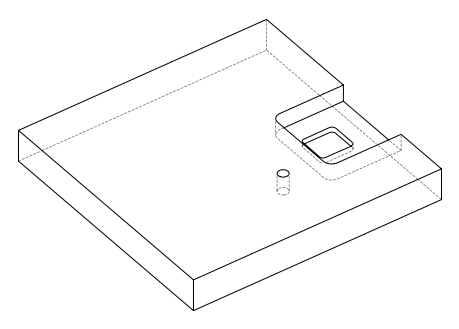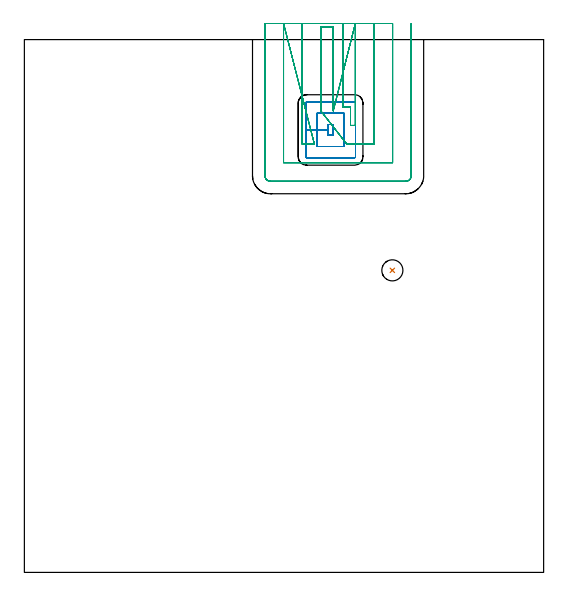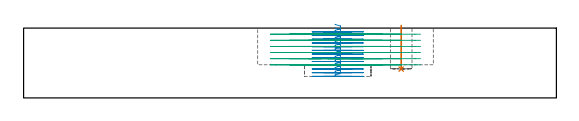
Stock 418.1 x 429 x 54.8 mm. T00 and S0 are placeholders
(PLAN: 3 operations, 2 tool changes, 30.9 min)
(1 INDEXABLE_INSERT_DRILL_BLIND_HOLE_FROM_SOLID | STEP1POCKET | NXT0302_005 | 0.14 min | 7249 mm3)
(2 MILL_RECTANGULAR_POCKET | POCKET_RECTANGULAR_STRAIGHT | NXT0201_011 | Follow Part, ap 3, ae 75% | 9.29 min | 110545 mm3)
(3 MILL_SLOT | SLOT_PARTIAL_RECTANGULAR | UGT0201_136 | Follow Part, ap 5, ae 75% | 21.5 min | 405986 mm3)
(TOOL NXT0302_005 | Index. Insert Drill 17mm [880-D1700L20-05] | D17 PA176 FL85 Z2)
(TOOL NXT0201_011 | ENDMILL 12mm [2P460-1200-NA 1630] | D12 FL38 Z6)
(TOOL UGT0201_136 | Carbide End Mill 20.0 | D20 FL30 Z4)
(OP 1 INDEXABLE_INSERT_DRILL_BLIND_HOLE_FROM_SOLID)
G17 G21 G94 G90
T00 M6
G54
G17 G0 G90 X296.3 Y243.2 S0 M3
G43 Z64.8 H1
G94 G81 G98 Z22.6 F250. R56.8
G80
M5
M2
(OP 2 MILL_RECTANGULAR_POCKET)
G17 G21 G94 G90
T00 M6
G54
G17 G0 G90 X244.5 Y352.726 S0 M3
G43 Z64.8 H1
Z57.8
G94 G1 Y351.9 Z57.578 F250.
X248.6 Z56.48
Y360.6 Z54.149
X244.5 Z53.05
Y356.25 Z51.885
Y351.9 F500.
X248.6
Y360.6
X244.5
Y356.25
X235.5
Y342.9
X257.6
Y369.6
X235.5
Y356.25
X226.5
Y334.6
G3 X227.2 Y333.9 R0.7
G1 X265.9
G3 X266.6 Y334.6 R0.7
G1 Y377.9
G3 X265.9 Y378.6 R0.7
G1 X227.2
G3 X226.5 Y377.9 R0.7
G1 Y356.25
Y355.25
G0 X244.5 Y352.726 Z54.885
G1 Y351.9 Z54.663 F250.
X248.6 Z53.564
Y360.6 Z51.233
X244.5 Z50.135
Y356.25 Z48.969
Y351.9 F500.
X248.6
Y360.6
X244.5
Y356.25
X235.5
Y342.9
X257.6
Y369.6
X235.5
Y356.25
X226.5
Y334.6
G3 X227.2 Y333.9 R0.7
G1 X265.9
G3 X266.6 Y334.6 R0.7
G1 Y377.9
G3 X265.9 Y378.6 R0.7
G1 X227.2
G3 X226.5 Y377.9 R0.7
G1 Y356.25
Y355.25
G0 X244.5 Y352.726 Z51.969
G1 Y351.9 Z51.748 F250.
X248.6 Z50.649
Y360.6 Z48.318
X244.5 Z47.219
Y356.25 Z46.054
Y351.9 F500.
X248.6
Y360.6
X244.5
Y356.25
X235.5
Y342.9
X257.6
Y369.6
X235.5
Y356.25
X226.5
Y334.6
G3 X227.2 Y333.9 R0.7
G1 X265.9
G3 X266.6 Y334.6 R0.7
G1 Y377.9
G3 X265.9 Y378.6 R0.7
G1 X227.2
G3 X226.5 Y377.9 R0.7
G1 Y356.25
Y355.25
G0 X244.5 Y352.726 Z49.054
G1 Y351.9 Z48.832 F250.
X248.6 Z47.734
Y360.6 Z45.403
X244.5 Z44.304
Y356.25 Z43.138
Y351.9 F500.
X248.6
Y360.6
X244.5
Y356.25
X235.5
Y342.9
X257.6
Y369.6
X235.5
Y356.25
X226.5
Y334.6
G3 X227.2 Y333.9 R0.7
G1 X265.9
G3 X266.6 Y334.6 R0.7
G1 Y377.9
G3 X265.9 Y378.6 R0.7
G1 X227.2
G3 X226.5 Y377.9 R0.7
G1 Y356.25
Y355.25
G0 X244.5 Y352.726 Z46.138
G1 Y351.9 Z45.917 F250.
X248.6 Z44.818
Y360.6 Z42.487
X244.5 Z41.389
Y356.25 Z40.223
Y351.9 F500.
X248.6
Y360.6
X244.5
Y356.25
X235.5
Y342.9
X257.6
Y369.6
X235.5
Y356.25
X226.5
Y334.6
G3 X227.2 Y333.9 R0.7
G1 X265.9
G3 X266.6 Y334.6 R0.7
G1 Y377.9
G3 X265.9 Y378.6 R0.7
G1 X227.2
G3 X226.5 Y377.9 R0.7
G1 Y356.25
Y355.25
G0 X244.5 Y352.726 Z43.223
G1 Y351.9 Z43.002 F250.
X248.6 Z41.903
Y360.6 Z39.572
X244.5 Z38.473
Y356.25 Z37.308
Y351.9 F500.
X248.6
Y360.6
X244.5
Y356.25
X235.5
Y342.9
X257.6
Y369.6
X235.5
Y356.25
X226.5
Y334.6
G3 X227.2 Y333.9 R0.7
G1 X265.9
G3 X266.6 Y334.6 R0.7
G1 Y377.9
G3 X265.9 Y378.6 R0.7
G1 X227.2
G3 X226.5 Y377.9 R0.7
G1 Y356.25
Y355.25
G0 X244.5 Y352.726 Z40.308
G1 Y351.9 Z40.086 F250.
X248.6 Z38.988
Y360.6 Z36.656
X244.5 Z35.558
Y356.25 Z34.392
Y351.9 F500.
X248.6
Y360.6
X244.5
Y356.25
X235.5
Y342.9
X257.6
Y369.6
X235.5
Y356.25
X226.5
Y334.6
G3 X227.2 Y333.9 R0.7
G1 X265.9
G3 X266.6 Y334.6 R0.7
G1 Y377.9
G3 X265.9 Y378.6 R0.7
G1 X227.2
G3 X226.5 Y377.9 R0.7
G1 Y356.25
Y355.25
G0 X244.5 Y352.726 Z37.392
G1 Y351.9 Z37.171 F250.
X248.6 Z36.072
Y360.6 Z33.741
X244.5 Z32.642
Y356.25 Z31.477
Y351.9 F500.
X248.6
Y360.6
X244.5
Y356.25
X235.5
Y342.9
X257.6
Y369.6
X235.5
Y356.25
X226.5
Y334.6
G3 X227.2 Y333.9 R0.7
G1 X265.9
G3 X266.6 Y334.6 R0.7
G1 Y377.9
G3 X265.9 Y378.6 R0.7
G1 X227.2
G3 X226.5 Y377.9 R0.7
G1 Y356.25
Y355.25
G0 X244.5 Y352.726 Z34.477
G1 Y351.9 Z34.255 F250.
X248.6 Z33.157
Y360.6 Z30.826
X244.5 Z29.727
Y356.25 Z28.562
Y351.9 F500.
X248.6
Y360.6
X244.5
Y356.25
X235.5
Y342.9
X257.6
Y369.6
X235.5
Y356.25
X226.5
Y334.6
G3 X227.2 Y333.9 R0.7
G1 X265.9
G3 X266.6 Y334.6 R0.7
G1 Y377.9
G3 X265.9 Y378.6 R0.7
G1 X227.2
G3 X226.5 Y377.9 R0.7
G1 Y356.25
Y355.25
G0 X244.5 Y352.726 Z31.562
G1 Y351.9 Z31.34 F250.
X248.6 Z30.241
Y360.6 Z27.91
X244.5 Z26.812
Y356.25 Z25.646
Y351.9 F500.
X248.6
Y360.6
X244.5
Y356.25
X235.5
Y342.9
X257.6
Y369.6
X235.5
Y356.25
X226.5
Y334.6
G3 X227.2 Y333.9 R0.7
G1 X265.9
G3 X266.6 Y334.6 R0.7
G1 Y377.9
G3 X265.9 Y378.6 R0.7
G1 X227.2
G3 X226.5 Y377.9 R0.7
G1 Y356.25
Y355.25
G0 X244.5 Y352.726 Z28.646
G1 Y351.9 Z28.425 F250.
X248.6 Z27.326
Y360.6 Z24.995
X244.5 Z23.896
Y356.25 Z22.731
Y351.9 F500.
X248.6
Y360.6
X244.5
Y356.25
X235.5
Y342.9
X257.6
Y369.6
X235.5
Y356.25
X226.5
Y334.6
G3 X227.2 Y333.9 R0.7
G1 X265.9
G3 X266.6 Y334.6 R0.7
G1 Y377.9
G3 X265.9 Y378.6 R0.7
G1 X227.2
G3 X226.5 Y377.9 R0.7
G1 Y356.25
Y355.25
G0 X244.5 Y352.726 Z25.731
G1 Y351.9 Z25.509 F250.
X248.6 Z24.411
Y360.6 Z22.08
X244.5 Z20.981
Y356.25 Z19.815
Y351.9 F500.
X248.6
Y360.6
X244.5
Y356.25
X235.5
Y342.9
X257.6
Y369.6
X235.5
Y356.25
X226.5
Y334.6
G3 X227.2 Y333.9 R0.7
G1 X265.9
G3 X266.6 Y334.6 R0.7
G1 Y377.9
G3 X265.9 Y378.6 R0.7
G1 X227.2
G3 X226.5 Y377.9 R0.7
G1 Y356.25
Y355.25
G0 X244.5 Y352.726 Z22.815
G1 Y351.9 Z22.594 F250.
X248.6 Z21.495
Y360.6 Z19.164
X244.5 Z18.066
Y356.25 Z16.9
Y351.9 F500.
X248.6
Y360.6
X244.5
Y356.25
X235.5
Y342.9
X257.6
Y369.6
X235.5
Y356.25
X226.5
Y334.6
G3 X227.2 Y333.9 R0.7
G1 X265.9
G3 X266.6 Y334.6 R0.7
G1 Y377.9
G3 X265.9 Y378.6 R0.7
G1 X227.2
G3 X226.5 Y377.9 R0.7
G1 Y356.25
Y355.25
G0 Z64.8
M5
M2
(OP 3 MILL_SLOT)
G17 G21 G94 G90
T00 M6
G54
G17 G0 G90 X256.5 Y442. S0 M3
G43 Z64.8 H0
Z50.
G94 G1 Y439. F250.
Y374.6 F500.
X262.6
Y359.9
X266.5
Y439.
Y442. F250.
X248.7 Y371.6 F500.
Y374.6 F250.
Y439. F500.
X238.7
Y374.6
Y371.6 F250.
X259.6 Y344.9 F500.
X262.6 F250.
X281.5 F500.
Y439.
Y442. F250.
X223.7
Y439.
Y344.9 F500.
X230.5
X233.5 F250.
X208.7 Y442. F500.
Y439. F250.
Y329.9 F500.
X296.5
Y439.
Y442. F250.
X193.7
Y439.
Y319.3 F500.
G3 X198.1 Y314.9 R4.4
G1 X307.1
G3 X311.5 Y319.3 R4.4
G1 Y439.
Y442. F250.
G0 X256.5 Z45.2
G1 Y439.
Y374.6 F500.
X262.6
Y359.9
X266.5
Y439.
Y442. F250.
X248.7 Y371.6 F500.
Y374.6 F250.
Y439. F500.
X238.7
Y374.6
Y371.6 F250.
X259.6 Y344.9 F500.
X262.6 F250.
X281.5 F500.
Y439.
Y442. F250.
X223.7
Y439.
Y344.9 F500.
X230.5
X233.5 F250.
X208.7 Y442. F500.
Y439. F250.
Y329.9 F500.
X296.5
Y439.
Y442. F250.
X193.7
Y439.
Y319.3 F500.
G3 X198.1 Y314.9 R4.4
G1 X307.1
G3 X311.5 Y319.3 R4.4
G1 Y439.
Y442. F250.
G0 X256.5 Z40.4
G1 Y439.
Y374.6 F500.
X262.6
Y359.9
X266.5
Y439.
Y442. F250.
X248.7 Y371.6 F500.
Y374.6 F250.
Y439. F500.
X238.7
Y374.6
Y371.6 F250.
X259.6 Y344.9 F500.
X262.6 F250.
X281.5 F500.
Y439.
Y442. F250.
X223.7
Y439.
Y344.9 F500.
X230.5
X233.5 F250.
X208.7 Y442. F500.
Y439. F250.
Y329.9 F500.
X296.5
Y439.
Y442. F250.
X193.7
Y439.
Y319.3 F500.
G3 X198.1 Y314.9 R4.4
G1 X307.1
G3 X311.5 Y319.3 R4.4
G1 Y439.
Y442. F250.
G0 X256.5 Z35.6
G1 Y439.
Y374.6 F500.
X262.6
Y359.9
X266.5
Y439.
Y442. F250.
X248.7 Y371.6 F500.
Y374.6 F250.
Y439. F500.
X238.7
Y374.6
Y371.6 F250.
X259.6 Y344.9 F500.
X262.6 F250.
X281.5 F500.
Y439.
Y442. F250.
X223.7
Y439.
Y344.9 F500.
X230.5
X233.5 F250.
X208.7 Y442. F500.
Y439. F250.
Y329.9 F500.
X296.5
Y439.
Y442. F250.
X193.7
Y439.
Y319.3 F500.
G3 X198.1 Y314.9 R4.4
G1 X307.1
G3 X311.5 Y319.3 R4.4
G1 Y439.
Y442. F250.
G0 X256.5 Z30.8
G1 Y439.
Y374.6 F500.
X262.6
Y359.9
X266.5
Y439.
Y442. F250.
X248.7 Y371.6 F500.
Y374.6 F250.
Y439. F500.
X238.7
Y374.6
Y371.6 F250.
X259.6 Y344.9 F500.
X262.6 F250.
X281.5 F500.
Y439.
Y442. F250.
X223.7
Y439.
Y344.9 F500.
X230.5
X233.5 F250.
X208.7 Y442. F500.
Y439. F250.
Y329.9 F500.
X296.5
Y439.
Y442. F250.
X193.7
Y439.
Y319.3 F500.
G3 X198.1 Y314.9 R4.4
G1 X307.1
G3 X311.5 Y319.3 R4.4
G1 Y439.
Y442. F250.
G0 X256.5 Z26.
G1 Y439.
Y374.6 F500.
X262.6
Y359.9
X266.5
Y439.
Y442. F250.
X248.7 Y371.6 F500.
Y374.6 F250.
Y439. F500.
X238.7
Y374.6
Y371.6 F250.
X259.6 Y344.9 F500.
X262.6 F250.
X281.5 F500.
Y439.
Y442. F250.
X223.7
Y439.
Y344.9 F500.
X230.5
X233.5 F250.
X208.7 Y442. F500.
Y439. F250.
Y329.9 F500.
X296.5
Y439.
Y442. F250.
X193.7
Y439.
Y319.3 F500.
G3 X198.1 Y314.9 R4.4
G1 X307.1
G3 X311.5 Y319.3 R4.4
G1 Y439.
Y442. F250.
G0 Z64.8
M5
M2
